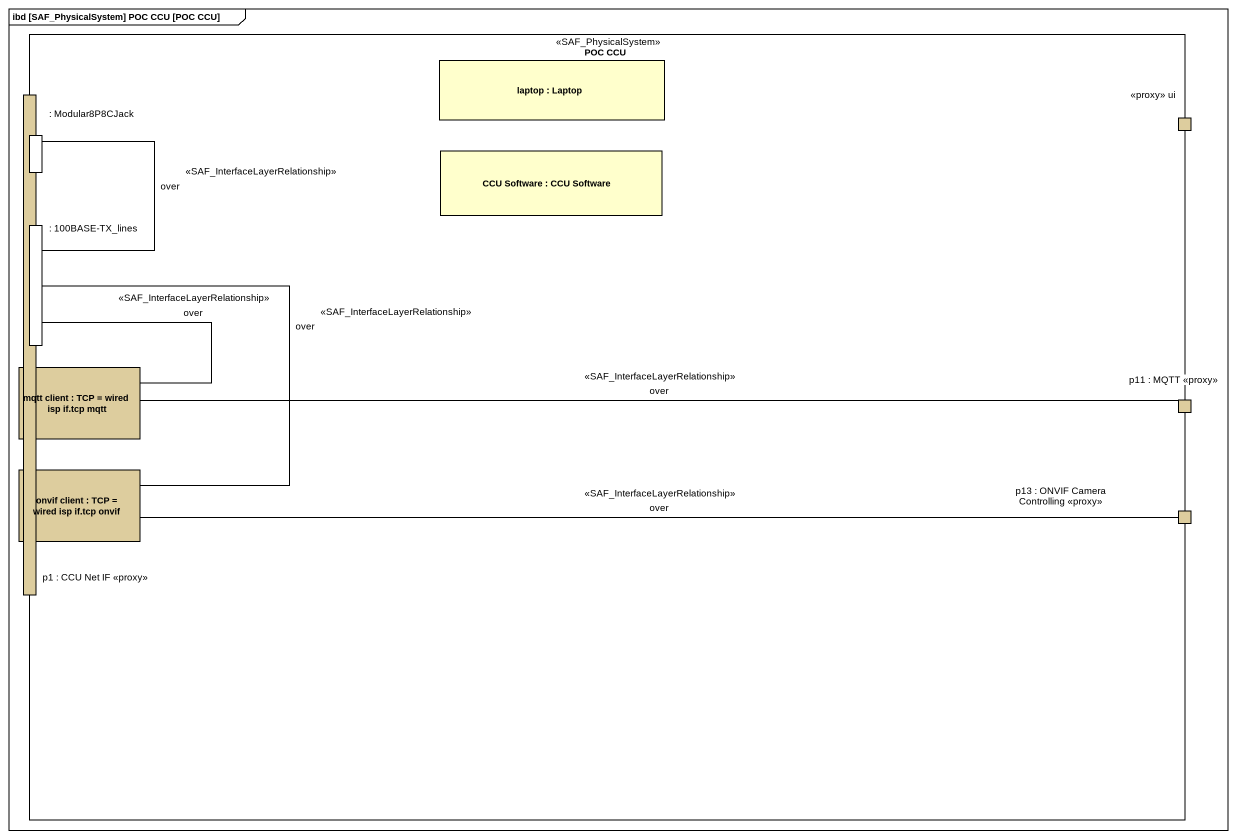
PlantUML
@startuml
mainframe ibd [SAF_PhysicalSystem] POC CCU [POC CCU]
rectangle "POC CCU" as POC_CCU <<SAF_PhysicalSystem>> {
  rectangle "laptop : Laptop" as laptop
  port "p1 : CCU Net IF <<proxy>>" as p1_CCU_Net_IF_proxy #DDCD9E
  port "<<proxy>> ui" as proxy_ui #DDCD9E
  port ": Modular8P8CJack" as Modular8P8CJack
  rectangle "CCU Software : CCU Software" as CCU_Software
  port ": 100BASE-TX_lines" as p100BASE_TX_lines
  rectangle "mqtt client : TCP = wired isp if.tcp mqtt" as mqtt_client #DDCD9E
  port "p11 : MQTT <<proxy>>" as p11_MQTT_proxy #DDCD9E
  rectangle "onvif client : TCP = wired isp if.tcp onvif" as onvif_client #DDCD9E
  port "p13 : ONVIF Camera Controlling <<proxy>>" as p13_ONVIF_Camera #DDCD9E
}
p100BASE_TX_lines -up- Modular8P8CJack : <<SAF_InterfaceLayerRelationship>>\nover
mqtt_client -up- p100BASE_TX_lines : <<SAF_InterfaceLayerRelationship>>\nover
p11_MQTT_proxy -left- mqtt_client : <<SAF_InterfaceLayerRelationship>>\nover
onvif_client -up- p100BASE_TX_lines : <<SAF_InterfaceLayerRelationship>>\nover
p13_ONVIF_Camera -left- onvif_client : <<SAF_InterfaceLayerRelationship>>\nover
@enduml
